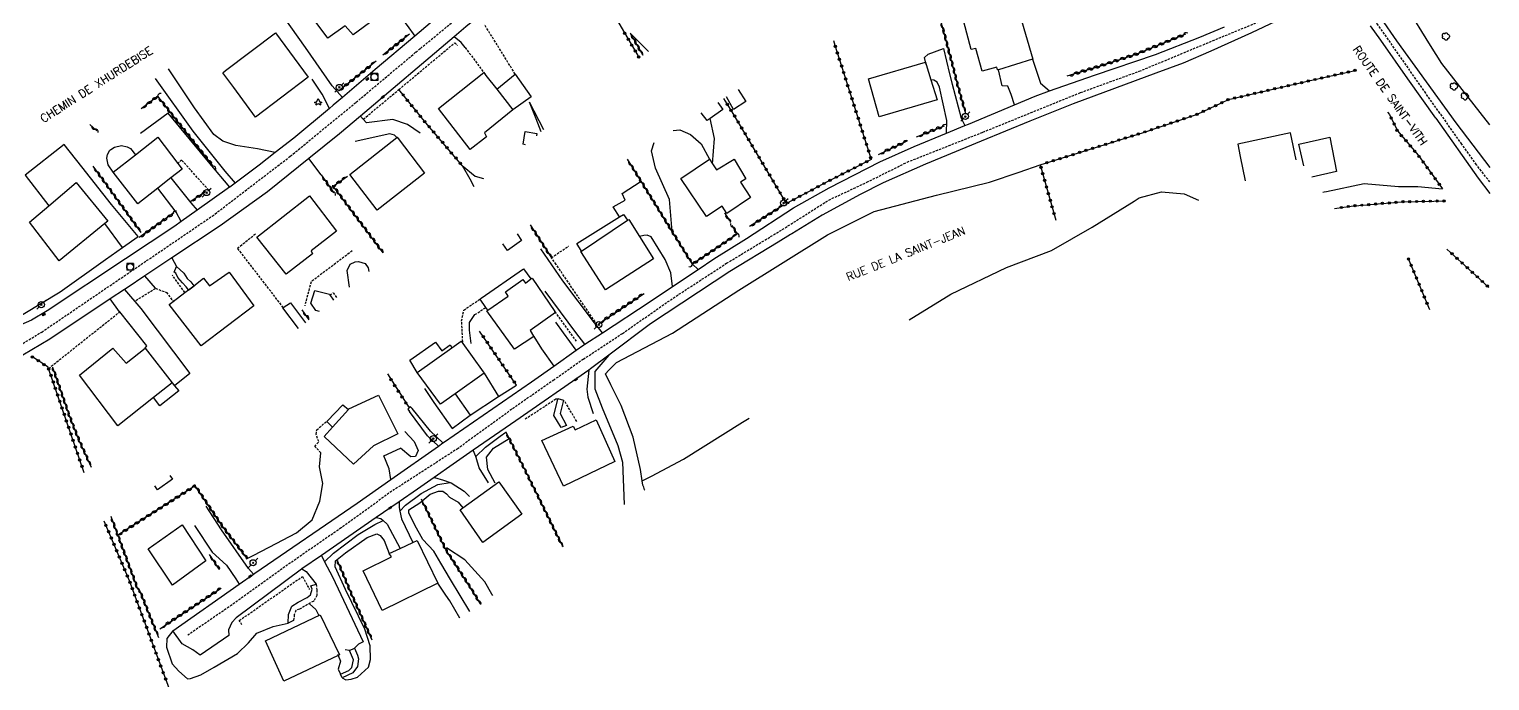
# Model space of a CAD drawing. Header units: millimetres. Extents: x 267000 to 268001, y 124012 to 125001.
# Drawn here: x 267680.7 to 268000, y 124352.9 to 124495.3 of the extents above; entities that cross this region are included whole.
import ezdxf
from ezdxf.enums import TextEntityAlignment as Align

# ---------------------------------------------------------------- set-up
doc = ezdxf.new("R2010")
doc.units = ezdxf.units.MM
doc.linetypes.add('DASHED', pattern=[0.75, 0.5, -0.25])
doc.layers.get('0').update_dxf_attribs({"linetype": 'CONTINUOUS'})
for name, color, linetype in [('W0001', 6, 'DASHED'), ('W0008', 7, 'CONTINUOUS'), ('W0014', 7, 'CONTINUOUS'), ('W0017', 7, 'CONTINUOUS'), ('W0101', 7, 'CONTINUOUS'), ('W0104', 1, 'CONTINUOUS'), ('W0105', 7, 'CONTINUOUS'), ('W0112', 1, 'DASHED'), ('W0211', 2, 'CONTINUOUS'), ('W0214', 2, 'CONTINUOUS'), ('W0300', 7, 'CONTINUOUS'), ('W0303', 7, 'CONTINUOUS'), ('W0310', 3, 'CONTINUOUS'), ('W0322', 7, 'CONTINUOUS'), ('W0323', 7, 'CONTINUOUS'), ('W0333', 7, 'CONTINUOUS'), ('W0401', 7, 'CONTINUOUS'), ('W0420', 7, 'CONTINUOUS'), ('W0473', 7, 'CONTINUOUS'), ('W0515', 5, 'CONTINUOUS'), ('W0989', 7, 'CONTINUOUS')]:
    doc.layers.add(name, color=color, linetype=linetype)
doc.styles.get("Standard").update_dxf_attribs({"font": 'romans.shx', "width": 0.85})

# ---------------------------------------------------------------- blocks, each defined once
blk = doc.blocks.new('T300')
for p, q in [((-0.8, 0.51), (-0.86, 0.34)), ((-0.86, 0.34), (-0.86, 0.17)), ((-0.86, 0.17), (-0.74, 0.06)), ((-0.69, 0.63), (-0.8, 0.51)), ((-0.8, -0.06), (-0.74, 0.06)), ((-0.74, 0.06), (-0.69, 0.11)), ((-0.57, 0.69), (-0.69, 0.63)), ((-0.46, 0.69), (-0.57, 0.69)), ((-0.29, 0.63), (-0.46, 0.69)), ((-0.29, 0.63), (-0.17, 0.74)), ((-0.23, 0.57), (-0.29, 0.63)), ((-0.17, 0.74), (-0.06, 0.8)), ((-0.06, 0.8), (0.06, 0.8)), ((0.06, 0.8), (0.23, 0.74)), ((0.23, 0.74), (0.34, 0.63)), ((0.34, 0.63), (0.4, 0.51)), ((0.46, 0.46), (0.34, 0.46)), ((0.4, 0.51), (0.4, 0.46)), ((0.57, 0.4), (0.46, 0.46)), ((0.57, 0.4), (0.69, 0.29)), ((0.69, 0.29), (0.74, 0.17)), ((0.74, 0.06), (0.69, -0.17)), ((0.74, 0.17), (0.74, 0.06)), ((-0.8, -0.17), (-0.8, -0.06)), ((-0.8, -0.23), (-0.8, -0.17)), ((-0.74, -0.34), (-0.8, -0.23)), ((-0.69, -0.4), (-0.74, -0.34)), ((-0.51, -0.46), (-0.69, -0.4)), ((-0.4, -0.46), (-0.51, -0.46)), ((-0.4, -0.46), (-0.34, -0.46)), ((-0.34, -0.46), (-0.34, -0.4)), ((-0.34, -0.51), (-0.34, -0.46)), ((-0.29, -0.63), (-0.34, -0.51)), ((-0.17, -0.74), (-0.29, -0.63)), ((-0.06, -0.8), (-0.17, -0.74)), ((0.06, -0.8), (-0.06, -0.8)), ((0.17, -0.74), (0.06, -0.8)), ((0.23, -0.69), (0.17, -0.74)), ((0.29, -0.46), (0.23, -0.46)), ((0.29, -0.63), (0.23, -0.69)), ((0.46, -0.4), (0.29, -0.46)), ((0.34, -0.51), (0.29, -0.63)), ((0.34, -0.51), (0.34, -0.46)), ((0.57, -0.34), (0.46, -0.4)), ((0.63, -0.29), (0.57, -0.34)), ((0.69, -0.17), (0.63, -0.29))]:
    blk.add_line(p, q)
blk = doc.blocks.new('T303')
for p, q in [((-0.77, 0), (-0.28, 0.21)), ((-0.28, -0.21), (-0.77, 0)), ((-0.28, 0.21), (0, 0.83)), ((0, 0.83), (0.28, 0.21)), ((0.28, 0.21), (0.83, 0)), ((0.83, 0), (0.28, -0.21)), ((-0.49, -0.63), (-0.28, -0.21)), ((0, -0.35), (-0.49, -0.63)), ((0.56, -0.63), (0, -0.35)), ((0.28, -0.21), (0.56, -0.63))]:
    blk.add_line(p, q)
blk = doc.blocks.new('T473')
for p, q in [((-0.166667, 0.166667), (0.166667, -0.166667)), ((-0.166667, -0.166667), (0.166667, 0.166667)), ((0.500001, 0.500001), (1.000002, 1.000002)), ((-1.000002, -1.000002), (-0.500001, -0.500001))]:
    blk.add_line(p, q)
blk.add_ellipse((0, 0), major_axis=(0.471405, 0.471405), ratio=1, start_param=5.4977871438, end_param=11.780972451)
blk = doc.blocks.new('T420')
for p, q in [((0.75, 0.75), (-0.75, 0.75)), ((-0.75, 0.75), (-0.75, -0.75)), ((0.75, 0.75), (0.75, -0.75)), ((0.75, -0.75), (-0.75, -0.75))]:
    blk.add_line(p, q)
blk.add_ellipse((0, 0), major_axis=(-0.53, 0.53), ratio=1, start_param=3.926991, end_param=10.210176)
blk = doc.blocks.new('T401')
for p, q in [((-0.3, 0.3), (0, 0.3)), ((-0.3, -0.25), (-0.3, 0.3)), ((-0.3, 0.15), (0, 0.15)), ((-0.3, 0), (0, 0)), ((0, 0.3), (0, -0.25)), ((-0.3, -0.15), (0, -0.15)), ((-0.3, -0.25), (-0.3, -0.3)), ((-0.3, -0.3), (0, -0.3)), ((0, -0.3), (0, -0.25))]:
    blk.add_line(p, q)
blk = doc.blocks.new('t322o')
at = {"color": 0, "linetype": 'Continuous'}
for radius in [0.25, 0.15]:
    blk.add_circle((0, 0), radius, dxfattribs=at)
blk = doc.blocks.new('t323o')
at = {"color": 0, "linetype": 'Continuous'}
for radius in [0.25, 0.15]:
    blk.add_circle((0, 0), radius, dxfattribs=at)
blk = doc.blocks.new('t310o')
at = {"color": 0, "linetype": 'Continuous'}
for centre, start, end in [((-0.5, 0.38), 216.8699, 323.1304), ((0.5, -0.37), 36.8699, 143.1303)]:
    blk.add_arc(centre, 0.625, start, end, dxfattribs=at)

msp = doc.modelspace()

# ---------------------------------------------------------------- linework, layer by layer
at = {"layer": 'W0001'}
for points in [[(267674.82, 124423.94), (267683.41, 124429.13), (267720.69, 124454.46), (267737.77, 124467.54), (267752.14, 124479.32), (267765.22, 124490.28), (267766.23, 124491.1), (267786.98, 124508.19), (267805.96, 124521.61), (267826.72, 124534.92), (267843.03, 124543.33), (267861.38, 124551.09), (267877.07, 124557.12), (267895.48, 124561.75), (267917.35, 124565.98), (267936.42, 124568.78)], [(267801.84, 124423.19), (267810.39, 124428.84), (267821.48, 124436.56), (267833.16, 124444.16), (267845.3, 124451.51), (267855.49, 124457.97), (267863.8, 124461.84), (267872.63, 124466.24), (267889.2, 124472.8), (267910.54, 124481.46), (267923.38, 124486.11), (267937.33, 124491.9), (267950.69, 124497.42), (267960.62, 124502.76), (267966.31, 124506.23)], [(268000, 124461.93), (267997.08, 124465.69), (267993.9, 124470.17), (267989.09, 124476.95), (267985.99, 124481.32), (267975.36, 124496.54), (267974.44, 124497.82)], [(267801.84, 124423.19), (267795.39, 124418.65), (267786.18, 124412.25), (267774.44, 124403.7), (267759.95, 124394.34), (267748.89, 124386.35), (267735.99, 124377.43), (267724.37, 124369.09), (267715.37, 124362.9)]]:
    msp.add_lwpolyline(points, dxfattribs=at)
at = {"layer": 'W0008'}
for points in [[(267810.65, 124521.24), (267810.19, 124520.93), (267801.44, 124514.99), (267797.97, 124512.63), (267792.39, 124508.79), (267779.16, 124498.18), (267776.17, 124495.78), (267773.62, 124493.63), (267753.08, 124476.32), (267748.49, 124472.44), (267741.8, 124467.04), (267732.77, 124459.73), (267722.42, 124452.32), (267711.88, 124445.31), (267705.98, 124441.39), (267702.07, 124438.79), (267701.54, 124438.44), (267698.42, 124436.36), (267685.2, 124427.56), (267677.32, 124422.88)], [(267961.21, 124521.95), (267962.73, 124519.08), (267964.31, 124516.12), (267965.18, 124514.62), (267966.94, 124511.58), (267968.69, 124508.57), (267972.76, 124502.05), (267974.21, 124500.18), (267976.17, 124497.73), (267979.57, 124492.75), (267992.59, 124474.83), (268000, 124465.06)], [(267787.76, 124512.1), (267786.89, 124511.35), (267786.07, 124510.72), (267783.39, 124508.66), (267774.49, 124501.8), (267768.33, 124496.62), (267764.96, 124493.78), (267756.29, 124486.5), (267749.16, 124480.39), (267747.16, 124478.67), (267746.34, 124478), (267738.52, 124471.49), (267734.47, 124468.35), (267730.94, 124465.6), (267725.71, 124461.69), (267724.51, 124460.8), (267724.49, 124460.78)], [(267953.12, 124496.95), (267947.93, 124494.53), (267939.03, 124490.48), (267932.93, 124487.89), (267926.99, 124485.65), (267908.95, 124478.97), (267899.44, 124475.2), (267888.78, 124470.84), (267876.62, 124465.84), (267867.4, 124461.73), (267862.36, 124459.18), (267854.02, 124454.63), (267847.44, 124450.62), (267847.11, 124450.42), (267844.41, 124448.78), (267833.87, 124442.39), (267816.54, 124430.93), (267807.4, 124424.09), (267803.36, 124421.06), (267803, 124420.81), (267787.05, 124409.76), (267777.76, 124403.33), (267777.03, 124402.83), (267765.58, 124394.8), (267761.59, 124392.06), (267756.57, 124388.6), (267744.55, 124380.31), (267740.28, 124377.37), (267740.2, 124377.32), (267725.96, 124366.68), (267724.97, 124365.67), (267724.27, 124364.1), (267724.35, 124362.82), (267718.04, 124358.57), (267716.46, 124359.7), (267714.1, 124361.04), (267712.1, 124363.86), (267712.09, 124363.87), (267726.61, 124374.06), (267729.69, 124376.23), (267730.02, 124376.46), (267752.35, 124391.72), (267759.77, 124396.93), (267770.15, 124404.22), (267771.13, 124404.92), (267771.49, 124405.17), (267790.48, 124418.26), (267795.35, 124421.68), (267800.29, 124425.15), (267801.97, 124426.32), (267802.19, 124426.46), (267806, 124428.96), (267816.47, 124435.81), (267821.34, 124439.07), (267826.94, 124442.81), (267830.37, 124445.1), (267837.52, 124449.6), (267847.8, 124456.24), (267855.57, 124460.62), (267866.63, 124466.34), (267874.19, 124469.63), (267881.22, 124472.55), (267885.22, 124474.22), (267886.03, 124474.55), (267896.11, 124478.79), (267900.58, 124480.67), (267903.76, 124481.79), (267913.61, 124485.26), (267926.94, 124489.76), (267936.61, 124493.53), (267941.99, 124495.79)], [(267988.2, 124475.85), (267982.07, 124484.46), (267976.16, 124492.86), (267973.94, 124496)], [(267988.2, 124475.85), (267997.48, 124462.78), (268000, 124459.43)]]:
    msp.add_lwpolyline(points, dxfattribs=at)
at = {"layer": 'W0014'}
for points in [[(267724.49, 124460.78), (267717.43, 124455.78), (267713.93, 124453.3), (267712.51, 124452.29), (267701.74, 124445.1), (267684.58, 124433.79), (267681.17, 124431.71), (267678.83, 124430.69), (267675.99, 124429.89), (267670.87, 124429), (267659.13, 124427.21), (267640.2, 124424.01), (267636.64, 124423.85), (267630.51, 124424.66), (267627.52, 124425.56), (267625.55, 124426.45), (267623.94, 124427.18), (267619.72, 124430.35), (267615.12, 124435.88), (267615.6, 124437.92)], [(267676.05, 124431.7), (267679.39, 124433.01), (267687.48, 124437.9), (267697.33, 124444.95), (267701.11, 124447.63), (267704.47, 124450.02)]]:
    msp.add_lwpolyline(points, dxfattribs=at)
at = {"layer": 'W0017'}
for points in [[(267749.16, 124480.39), (267746.94, 124482.94), (267741.11, 124491.3), (267734.28, 124500.8)], [(267759.9, 124500.48), (267763.35, 124496.09), (267764.96, 124493.78)], [(267776.01, 124491.29), (267775.1, 124492.37), (267773.62, 124493.63)], [(267876.78, 124487.58), (267876.39, 124489.09), (267877.22, 124489.86), (267880.59, 124491.06), (267881.91, 124485.54), (267882.47, 124483.29), (267884.45, 124475.89), (267885.22, 124474.22)], [(267900.01, 124488.75), (267901.8, 124483.48), (267903.76, 124481.79)], [(267734.47, 124468.35), (267730.62, 124469.17), (267725.84, 124469.85), (267722.99, 124470.83), (267721.06, 124472.31), (267716.82, 124478.12), (267711.16, 124486.64)], [(267896.11, 124478.79), (267895.38, 124481.02), (267894.6, 124482.82), (267893.41, 124482.93), (267892.6, 124486.44)], [(267708.2, 124484.54), (267716.49, 124472.99), (267723.46, 124464.28), (267725.71, 124461.69)], [(267746.34, 124478), (267744.76, 124481.12), (267742.53, 124484.38)], [(267881.22, 124472.55), (267881.28, 124475.31), (267879.68, 124482.66), (267879.17, 124483.72), (267878.43, 124484.16), (267877.83, 124484.2)], [(267724.51, 124460.8), (267720.24, 124465.87), (267711.08, 124476.96), (267705.01, 124472.52)], [(267766.14, 124472.58), (267763.41, 124474.46), (267760.19, 124475.57), (267754.43, 124474.82), (267753.73, 124475.62), (267753.08, 124476.32)], [(267761.33, 124471.4), (267761.08, 124471.64), (267760.55, 124472.15), (267759.55, 124472.4), (267751.91, 124470.75)], [(267704.47, 124450.02), (267698.69, 124456.96), (267692.2, 124465.21), (267688.35, 124470.12), (267679.78, 124463.4), (267684.96, 124456.68)], [(267744.53, 124463.49), (267741.8, 124467.04)], [(267711.65, 124462.82), (267715.99, 124457.33), (267717.43, 124455.78)], [(267713.93, 124453.3), (267712.78, 124455.34), (267708.8, 124460.58)], [(267809.74, 124454.28), (267808.35, 124456.46), (267811.01, 124457.97), (267810.3, 124459.38), (267814.45, 124462.07)], [(267701.11, 124447.63), (267697.19, 124452.82)], [(267821.34, 124439.07), (267820.98, 124442.05), (267819.69, 124445), (267816.69, 124449.93), (267815.76, 124450.28), (267815.05, 124450.25), (267814.12, 124450.01)], [(267806, 124428.96), (267804.26, 124431.14), (267797.35, 124440.33), (267792.51, 124447.34)], [(267711.88, 124445.31), (267712.91, 124443.46)], [(267825.68, 124443.96), (267826.94, 124442.81)], [(267708.29, 124438.68), (267705.98, 124441.39)], [(267701.54, 124438.44), (267705.07, 124434.26), (267715.78, 124420.1), (267712.46, 124417.39)], [(267802.19, 124426.46), (267800.18, 124429.04), (267793.47, 124438.09)], [(267706.03, 124425.57), (267706.37, 124426.11), (267700.47, 124433.54), (267700.44, 124433.58), (267698.42, 124436.36)], [(267800.29, 124425.15), (267797.48, 124428.99), (267795.8, 124431.27)], [(267790.93, 124428.25), (267790.99, 124428.17)], [(267790.99, 124428.17), (267792.68, 124425.44), (267795.35, 124421.68)], [(267779.96, 124420.44), (267780.13, 124420.17), (267783.29, 124415.06), (267783.35, 124414.97)], [(267803, 124420.81), (267802.6, 124416.68), (267802.83, 124414.9), (267803.99, 124411.35)], [(267767.08, 124416.82), (267769.17, 124413.7), (267773.12, 124408.03)], [(267773.81, 124415.66), (267777.12, 124410.98)], [(267771.13, 124404.92), (267768.43, 124407.47), (267764.4, 124412.43), (267763.97, 124412.85), (267763.72, 124412.55), (267763.48, 124412.28), (267763.84, 124411.74)], [(267770.15, 124404.22), (267767.79, 124406.43), (267763.84, 124411.74)], [(267762.83, 124407.42), (267764.84, 124405.23), (267765.69, 124403.22), (267765.15, 124401.91), (267764.13, 124401.87), (267761.87, 124403.79)], [(267759.77, 124396.93), (267759.4, 124399.21), (267758.21, 124402.05), (267761.87, 124403.79)], [(267781.09, 124396.17), (267779.08, 124399.43), (267778.42, 124401.71), (267778.34, 124401.91), (267777.76, 124403.33)], [(267769.27, 124397.37), (267771.27, 124396.78), (267772.74, 124396.26), (267772.95, 124396.19), (267775.74, 124394.39), (267776.96, 124393.22)], [(267729.69, 124376.23), (267728.65, 124377.5), (267722.7, 124385.95), (267719.35, 124391.09)], [(267761.59, 124392.06), (267761.53, 124390.77), (267761.7, 124390.01), (267762.05, 124388.35), (267764.57, 124383.17)], [(267716.85, 124386.89), (267720.71, 124381.04), (267723.83, 124378.2), (267725.86, 124375.21), (267726.61, 124374.06)], [(267756.57, 124388.6), (267757.57, 124388.39), (267758.06, 124387.93), (267758.93, 124387.12), (267761.76, 124381.84)], [(267744.55, 124380.31), (267745.27, 124378.94), (267747.01, 124375.63), (267753.73, 124361.43), (267752.66, 124360.93), (267751.78, 124360.05)], [(267740.28, 124377.37), (267741.21, 124376.8), (267743.42, 124374.02)], [(267750.72, 124359.54), (267749.79, 124359.68)]]:
    msp.add_lwpolyline(points, dxfattribs=at)
at = {"layer": 'W0101'}
for points in [[(267745.95, 124493.36), (267740.12, 124501.09), (267751.89, 124510), (267759.72, 124500.08), (267751.5, 124494.04), (267749.77, 124496.02)], [(267889.03, 124486.14), (267887.61, 124491.09), (267886.65, 124490.82), (267884.99, 124496.9), (267893.78, 124499.37), (267894.32, 124497.8), (267897.27, 124498.43), (267900.07, 124488.77), (267900.01, 124488.75), (267892.6, 124486.44), (267892.4, 124486.38), (267892.2, 124486.99)], [(267730.18, 124476.09), (267725.39, 124482.56), (267722.99, 124485.79), (267723.62, 124486.27), (267734.54, 124494.49), (267741.66, 124484.79)], [(267777.09, 124469.01), (267770.2, 124478), (267780.04, 124485.84), (267780.54, 124485.2), (267782.9, 124482.19), (267786.44, 124477.69), (267780.2, 124472.66), (267780.64, 124471.81)], [(267866.51, 124476.11), (267864.14, 124484.46), (267876.61, 124488.11), (267876.78, 124487.58), (267877.83, 124484.2), (267879.17, 124479.89)], [(267704.4, 124457.12), (267699.05, 124464.03), (267703.95, 124467.88), (267708.78, 124471.68), (267713.17, 124465.95), (267714.1, 124464.74), (267711.65, 124462.82), (267708.8, 124460.58)], [(267756.75, 124455.76), (267750.78, 124463.55), (267761.08, 124471.64), (267761.12, 124471.67), (267761.33, 124471.4), (267767.09, 124463.81)], [(267828.72, 124454.34), (267823.14, 124462.7), (267829.4, 124466.93), (267830.09, 124465.88), (267830.94, 124464.58), (267834.83, 124466.91), (267837.33, 124462.59), (267836.22, 124461.89), (267838.41, 124458.55), (267833.2, 124455.04), (267832.15, 124456.63)], [(267687.25, 124444.68), (267680.78, 124453.11), (267684.96, 124456.68), (267690.97, 124461.8), (267697.87, 124453.38), (267697.19, 124452.82)], [(267736.83, 124441.8), (267730.43, 124449.88), (267741.98, 124458.86), (267747.87, 124451.14), (267742.35, 124446.9), (267742.64, 124446.19)], [(267806.64, 124438.35), (267801.25, 124446.71), (267801.41, 124446.82), (267811.51, 124453.56), (267811.77, 124453.74), (267814.12, 124450.01), (267817.2, 124445.15)], [(267718.28, 124426.08), (267711.31, 124435.15), (267712.18, 124435.82), (267714.74, 124437.78), (267715.51, 124438.36), (267716.67, 124439.25), (267718.82, 124440.9), (267720.11, 124439.2), (267724.43, 124442.22), (267729.76, 124434.85)], [(267786.8, 124425.36), (267780.76, 124433.79), (267780.97, 124433.93), (267785.37, 124436.96), (267784.79, 124437.88), (267788.62, 124440.61), (267789.2, 124439.83), (267790.36, 124440.72), (267790.61, 124440.91), (267795.59, 124433.59), (267795.6, 124433.57), (267795.72, 124433.4), (267790.19, 124429.44), (267790.93, 124428.25), (267790.99, 124428.17)], [(267700.09, 124408.64), (267691.68, 124419.7), (267698.98, 124425.59), (267701.85, 124422.33), (267706.03, 124425.57), (267711.92, 124418.06), (267707.89, 124414.85)], [(267770.58, 124413.35), (267765.51, 124420.31), (267773.11, 124425.71), (267775.11, 124427.13), (267779.96, 124420.44), (267780.15, 124420.18), (267780.13, 124420.17), (267773.81, 124415.66)], [(267751.58, 124400.26), (267745.2, 124406.34), (267746.98, 124408.33), (267750.46, 124412.23), (267750.57, 124412.36), (267757.03, 124415.32), (267761.29, 124406.88), (267755.97, 124404.28)], [(267797.5, 124395.48), (267792.79, 124405.46), (267799.59, 124408.57), (267800.05, 124407.78), (267804.61, 124409.96), (267808.69, 124400.84)], [(267779.83, 124383.15), (267774.87, 124390.3), (267775.46, 124390.73), (267783.37, 124396.42), (267788.41, 124389.33)], [(267712.02, 124373.84), (267706.7, 124381.78), (267714.14, 124387.04), (267719.32, 124379.16)], [(267757.85, 124368.32), (267753.66, 124376.98), (267759.91, 124380.02), (267759.41, 124380.73), (267759.41, 124380.73), (267761.76, 124381.84), (267764.57, 124383.17), (267765.51, 124383.62), (267769.99, 124374.25)], [(267736.38, 124352.86), (267732.33, 124361.66), (267744.26, 124367.37), (267748.52, 124358.64), (267748.2, 124358.49)]]:
    msp.add_lwpolyline(points, close=True, dxfattribs=at)
msp.add_lwpolyline([(267957.7, 124466.78), (267956.43, 124472.64), (267944.91, 124470.16), (267945.46, 124467.5), (267946.52, 124462.16)], dxfattribs=at)
at = {"layer": 'W0104'}
for points in [[(267782.9, 124482.19), (267786.93, 124485.48), (267790.4, 124480.53), (267786.44, 124477.69)], [(267835.69, 124482.12), (267837.36, 124479.5), (267834.69, 124477.73)], [(267831.2, 124479.29), (267832.32, 124477.76), (267829.57, 124475.81), (267828.88, 124475.33)], [(267834.69, 124477.73), (267833.1, 124480.49)], [(267828.88, 124475.33), (267827.62, 124477.04)], [(267789.17, 124470.06), (267788.68, 124470.15), (267789.12, 124472.91), (267791.66, 124472.47), (267791.59, 124472.02)], [(267699.05, 124464.03), (267697.94, 124465.68), (267697.66, 124467.09), (267697.78, 124467.93), (267698.34, 124468.83), (267698.53, 124469.03), (267699.33, 124469.55), (267700.89, 124469.86), (267702.08, 124469.62), (267702.86, 124469.25), (267703.95, 124467.88)], [(267959.34, 124465.42), (267958.23, 124470.19), (267965.02, 124471.67), (267966.5, 124464.21), (267961.12, 124462.97)], [(267801.41, 124446.82), (267800.41, 124448.5), (267809.74, 124454.28), (267810.58, 124454.8), (267811.51, 124453.56)], [(267787.35, 124450.59), (267788.34, 124449.15), (267785.22, 124446.92)], [(267785.22, 124446.92), (267784.24, 124448.42)], [(267780.97, 124433.93), (267780.54, 124434.52), (267779.24, 124436.34), (267779.47, 124436.5), (267788.74, 124442.96), (267790.36, 124440.72)], [(267739.57, 124429.9), (267736.1, 124434.42), (267736.22, 124434.49), (267737.8, 124435.5), (267741.1, 124431.14)], [(267765.51, 124420.31), (267763.89, 124422.96), (267769.49, 124426.91), (267770.86, 124425), (267772.7, 124426.36), (267773.11, 124425.71)], [(267711.92, 124418.06), (267712.46, 124417.39), (267713.36, 124416.29), (267709.25, 124412.98), (267707.89, 124414.85)], [(267746.98, 124408.33), (267745.72, 124409.61), (267745.8, 124409.69), (267749.22, 124413.23), (267750.46, 124412.23)], [(267711.42, 124397.78), (267712.02, 124396.97), (267708.76, 124394.67)], [(267708.76, 124394.67), (267708.18, 124395.52)]]:
    msp.add_lwpolyline(points, dxfattribs=at)
at = {"layer": 'W0105'}
for points in [[(267715.58, 124438.27), (267715.51, 124438.36), (267715.03, 124438.97), (267714.18, 124439.88), (267713.2, 124441.02), (267712.74, 124441.98), (267712.41, 124442.2), (267712.91, 124443.46), (267713.62, 124442.79), (267714.5, 124442.01), (267715.22, 124440.83), (267716.04, 124440.07), (267716.67, 124439.25), (267716.72, 124439.18)], [(267796.97, 124408.28), (267795.38, 124410.9), (267796.24, 124414.46), (267796.28, 124414.61), (267797.49, 124414.26), (267796.8, 124411.34), (267798.17, 124408.71)], [(267749.12, 124353.55), (267748.76, 124354.4), (267750.53, 124355.19), (267751.24, 124355.84), (267751.59, 124357.48), (267750.72, 124359.54), (267751.78, 124360.05), (267752.43, 124358.55), (267752.65, 124357.7), (267752.45, 124356.06), (267751.46, 124354.7)]]:
    msp.add_lwpolyline(points, close=True, dxfattribs=at)
msp.add_lwpolyline([(267738.49, 124366.08), (267737.29, 124365.5), (267737.35, 124367.43), (267738.12, 124369.21), (267739.46, 124370.15), (267741.45, 124371.16), (267742.16, 124371.73), (267742.51, 124372.95), (267742.22, 124373.66), (267743.42, 124374.02)], dxfattribs=at)
at = {"layer": 'W0112'}
for points in [[(267786.93, 124485.48), (267783.01, 124491.84), (267780.2, 124496.3)], [(267753.71, 124475.61), (267753.73, 124475.62), (267761.5, 124482.11), (267773.75, 124492.34), (267774.32, 124491.71)], [(267776.01, 124491.29), (267780.54, 124485.2)], [(267719.92, 124460.12), (267713.99, 124466.73), (267713.17, 124465.95)], [(267736.22, 124434.49), (267726.23, 124447.45), (267730.2, 124450.62)], [(267751.3, 124446.85), (267742.3, 124440.09), (267740.92, 124434.88)], [(267804.82, 124430.75), (267795.88, 124443.9), (267794.83, 124445.37), (267798.65, 124447.92)], [(267714.74, 124437.78), (267711.93, 124441.58)], [(267704.03, 124436.05), (267708.29, 124438.68), (267710.68, 124437.78), (267712.18, 124435.82)], [(267746.38, 124437.2), (267746.43, 124437.23), (267747.16, 124437.7), (267747.92, 124436.66)], [(267775.47, 124427.01), (267775.22, 124431.56), (267775.7, 124433.91), (267779.47, 124436.5)], [(267778.13, 124432.93), (267780.54, 124434.52)], [(267684.92, 124421.18), (267700.47, 124433.54)], [(267795.6, 124433.57), (267795.59, 124433.59)], [(267795.6, 124433.57), (267800.26, 124427.1)], [(267796.24, 124414.46), (267795.82, 124414.45), (267789.08, 124410.06)], [(267800.38, 124409.58), (267797.71, 124414.12)], [(267744.43, 124402.77), (267743.14, 124404.11), (267743.98, 124405.19), (267743.4, 124406.75), (267743.54, 124407.75), (267745.8, 124409.69)], [(267727.18, 124365.17), (267726.61, 124366.09), (267740.43, 124375.73), (267741.94, 124372.89)], [(267743.42, 124374.02), (267743.58, 124372.74), (267743.58, 124371.6), (267742.88, 124370.31), (267742.17, 124369.95), (267739.76, 124368.58), (267738.98, 124368.29), (267738.63, 124367.36), (267738.49, 124366.08)]]:
    msp.add_lwpolyline(points, dxfattribs=at)
at = {"layer": 'W0211'}
for points in [[(268000, 124474.41), (267997.89, 124477.11), (267989.51, 124487.83), (267987.06, 124491.73), (267981.7, 124500.3), (267977.94, 124505.38), (267980.34, 124507.65), (267982.57, 124509.24), (267982.69, 124509.33)], [(267793.18, 124473.31), (267790.09, 124479.35)], [(267821.49, 124473.18), (267822.96, 124473.32), (267825.28, 124472.26), (267827.62, 124470.24), (267829.4, 124466.93)], [(267821.25, 124451.1), (267820.67, 124458.09), (267817.63, 124464.91), (267816.74, 124468.74), (267817.31, 124470.55)], [(267775.33, 124465.55), (267776.98, 124462.62), (267777.91, 124460.94)], [(267815.25, 124394.56), (267815.19, 124394.66), (267815.05, 124395.25), (267814.85, 124395.64), (267814.71, 124396.62), (267814.34, 124399.12), (267812.73, 124406.15), (267810.07, 124413.09), (267807.83, 124417.6), (267806.68, 124420.02), (267807.42, 124420.78), (267809.08, 124422.49), (267821.31, 124428.91), (267835.8, 124438.27), (267855.19, 124450.39), (267865.39, 124455.47), (267879.03, 124459.02), (267890.65, 124461.88), (267897.09, 124464.07), (267901.73, 124465.65)], [(267777.32, 124426.66), (267776.95, 124429.51), (267776.93, 124431.22), (267778.13, 124432.93)], [(267782.53, 124396.11), (267780.94, 124399.09), (267780.64, 124401.8), (267782.19, 124403.73), (267785.59, 124405.89)], [(267728.13, 124379.58), (267728.35, 124379.68), (267729.62, 124380.3), (267733.17, 124382.11), (267739.14, 124385.28), (267742.53, 124388.09), (267744.22, 124392.16), (267744.9, 124396.01), (267744.16, 124399.71), (267744.43, 124402.77)], [(267777, 124368.11), (267772.77, 124375.1), (267770.69, 124378.65), (267769.16, 124381.27), (267766.75, 124383.84), (267764.98, 124386.96), (267763.68, 124389.62), (267763.71, 124390.29), (267766.12, 124391.84), (267766.62, 124392.26), (267768.32, 124393.68), (267770.13, 124394.4), (267771.09, 124394.37), (267771.92, 124393.81), (267772.56, 124393.03), (267774.49, 124391.94), (267775.46, 124390.73)], [(267749.12, 124353.55), (267749.92, 124353.17), (267751.06, 124353.32), (267752.48, 124353.76), (267754.88, 124355.91), (267755.3, 124357.62), (267755.21, 124360.54), (267754.04, 124364.24), (267749.85, 124372.9), (267747.61, 124377.87), (267747.67, 124379.15), (267749.8, 124380.88), (267754.55, 124384.26), (267756.68, 124385.05), (267757.39, 124384.7), (267758.25, 124383.57), (267759.41, 124380.73)], [(267741.96, 124369.74), (267743.32, 124368.54), (267743.9, 124367.33)], [(267712.1, 124363.86), (267710.75, 124362.18), (267710.69, 124360.26), (267711.92, 124356.64), (267713.36, 124355.01), (267715.29, 124353.38), (267715.93, 124353.46), (267718.21, 124354.26), (267721.12, 124355.92), (267726.22, 124358.87), (267728.63, 124361.24), (267730.47, 124363.32), (267734.02, 124364.77), (267737.29, 124365.5)], [(267748.09, 124358.74), (267748.2, 124358.49), (267748.74, 124357.25), (267748.25, 124355.46), (267748.76, 124354.4)]]:
    msp.add_lwpolyline(points, dxfattribs=at)
at = {"layer": 'W0214'}
for points in [[(267816.07, 124490.44), (267812.08, 124494.45)], [(267792.6, 124472.84), (267791.55, 124475.71), (267790.09, 124479.35)], [(267830.09, 124465.88), (267830.49, 124471.43), (267829.57, 124475.81)], [(267775.33, 124465.55), (267778.19, 124463.21), (267780.02, 124462.65)], [(267873.05, 124431.81), (267882.17, 124437.39), (267894.33, 124443.23), (267904.16, 124446.92), (267913.04, 124452.04), (267922.22, 124457.73), (267923.36, 124458.44), (267928.21, 124459.76), (267933.16, 124459.3), (267936.35, 124457.96)], [(267963.5, 124459.69), (267963.77, 124459.73), (267964.27, 124459.83), (267972.57, 124461.57), (267980.02, 124460.95), (267984.3, 124460.94), (267989.64, 124460.41)], [(267807.4, 124424.09), (267804.37, 124420.52), (267804.36, 124416.73), (267805.96, 124412.59), (267809.34, 124404.36), (267810.42, 124400.72), (267810.77, 124391.46)], [(267814.71, 124396.62), (267816.71, 124397.67), (267823.73, 124401.35), (267836.66, 124409.44), (267838.05, 124410.33)], [(267778.31, 124401.88), (267778.34, 124401.91), (267780.43, 124403.96), (267783.62, 124406.41), (267784.91, 124407.25), (267784.93, 124407.26)], [(267761.7, 124390.01), (267762.97, 124391.33), (267766.41, 124393.82), (267769.99, 124395.8), (267772.74, 124396.26)], [(267745.27, 124378.94), (267747.22, 124380.81), (267752.6, 124384.9), (267756.22, 124387.07), (267758.06, 124387.93)], [(267782.05, 124371.6), (267781.83, 124371.88), (267780.31, 124374.59), (267775.89, 124379.33), (267771.94, 124381.97)], [(267774.83, 124366.61), (267772.65, 124370.38), (267771.76, 124371.68), (267769.99, 124374.25)]]:
    msp.add_lwpolyline(points, dxfattribs=at)
at = {"layer": 'W0310'}
for points in [[(267885.44, 124476.82), (267883.69, 124483.04), (267881.35, 124492.02), (267878.92, 124501.1), (267878.64, 124501.97)], [(267763.82, 124494.2), (267758.01, 124489.6)], [(267812.08, 124494.45), (267814.82, 124489.6)], [(267907.64, 124485.08), (267914.49, 124487.15), (267923.04, 124489.96), (267933.55, 124494.26)], [(267756.52, 124488.31), (267748.3, 124481.77)], [(267720.99, 124465.27), (267712.66, 124475.68), (267708.78, 124480.64), (267705.16, 124477.91)], [(267695.44, 124473.07), (267693.97, 124474.47)], [(267874.7, 124471.78), (267880.76, 124474.2)], [(267866.34, 124467.94), (267872.65, 124470.88)], [(267834.29, 124452.44), (267835.47, 124450.53), (267825.68, 124443.96), (267821.25, 124451.1), (267814.45, 124462.07), (267811.47, 124466.87)], [(267705.14, 124450.91), (267694.64, 124465.37)], [(267744.53, 124463.49), (267747.27, 124459.52)], [(267758.1, 124446.41), (267747.17, 124461.01), (267750.29, 124463.17)], [(267719.26, 124459.75), (267715.86, 124457.59)], [(267845.59, 124456.84), (267838.15, 124452.17)], [(267712.31, 124455.14), (267704.73, 124449.75)], [(267832.71, 124455.18), (267833.83, 124453.33)], [(267790.2, 124452.57), (267794.71, 124445.57)], [(267805.13, 124430.95), (267815.11, 124437.58)], [(267741.92, 124431.8), (267740.35, 124433.97)], [(267694.3, 124399.57), (267691.56, 124405.57), (267689.46, 124410.82), (267685.83, 124421.41)], [(267784.86, 124407.35), (267784.91, 124407.25), (267785.59, 124405.89), (267789.77, 124397.56), (267797.34, 124382.18)], [(267728.35, 124379.68), (267722.89, 124386.77), (267716.99, 124395.56), (267700.04, 124384.76), (267704.39, 124373.04), (267704.68, 124373.04), (267708.95, 124362.38)], [(267779.34, 124369.73), (267777.33, 124373.04), (267771.79, 124381.55), (267771.72, 124381.71), (267766.62, 124392.26), (267766.44, 124392.63)], [(267700.04, 124384.76), (267698.57, 124388.83)], [(267722.24, 124377.36), (267720.08, 124380.55)], [(267755.69, 124361.78), (267750.84, 124372.57), (267748.09, 124379.18)], [(267709.22, 124364.31), (267722.62, 124373.16)]]:
    msp.add_lwpolyline(points, dxfattribs=at)
at = {"layer": 'W0322'}
for points in [[(267901.73, 124465.65), (267924.28, 124472.75), (267936.08, 124476.74), (267941.34, 124479.2), (267942.88, 124479.92), (267960.41, 124483.99), (267970.58, 124486.3)], [(267977.62, 124477.16), (267978.09, 124476.64), (267979.79, 124473.11), (267984.34, 124467.77), (267989.64, 124460.41)], [(267966.08, 124456.12), (267967.07, 124456.26), (267969.67, 124456.65), (267979, 124457.43), (267980.83, 124457.58), (267987.74, 124457.73), (267990.27, 124457.79)]]:
    msp.add_lwpolyline(points, dxfattribs=at)
at = {"layer": 'W0323'}
for points in [[(267800.16, 124512.44), (267808.36, 124498.7), (267814.02, 124489.06)], [(267856.55, 124492.85), (267856.83, 124491.79), (267864.77, 124466.86), (267855.3, 124462.04), (267846.23, 124457.22), (267842.02, 124464.35), (267834.38, 124477.21), (267832.52, 124480.12)], [(267775.33, 124465.55), (267767.38, 124474.83), (267761.5, 124482.11)], [(267901.73, 124465.65), (267905.12, 124453.59)], [(267990.64, 124447.26), (267997.85, 124440.66), (267999.82, 124438.86)], [(267986.88, 124434.01), (267982.2, 124445.15)], [(267787.2, 124417.51), (267779.14, 124429.35)], [(267692.69, 124398.34), (267684.92, 124421.18), (267684.84, 124421.43), (267681.26, 124423.75)], [(267758.99, 124419.97), (267763.72, 124412.55)], [(267718.43, 124332.28), (267717.51, 124334.54), (267716.25, 124337.67), (267711.03, 124351.88), (267702.61, 124374.76), (267697.06, 124387.78)]]:
    msp.add_lwpolyline(points, dxfattribs=at)
at = {"layer": 'W0333'}
msp.add_lwpolyline([(267773.12, 124408.03), (267777.12, 124410.98), (267783.29, 124415.06), (267787.2, 124417.51)], dxfattribs=at)
at = {"layer": 'W0515'}
for points in [[(267750.71, 124438.92), (267750.19, 124442.56), (267750.82, 124443.99), (267751.96, 124444.5), (267752.67, 124444.57), (267754.1, 124444.09), (267754.82, 124443.16), (267754.93, 124442.33)], [(267744.14, 124433.6), (267743.34, 124433.83), (267742.27, 124435.46), (267743.1, 124438.24), (267746.31, 124437.41), (267746.43, 124437.23), (267747.2, 124436.08)]]:
    msp.add_lwpolyline(points, dxfattribs=at)

# ---------------------------------------------------------------- block references
at = {"layer": 'W0300', "rotation": 359.9999899820874}
for p in [(267990.45, 124493.67), (267992.21, 124482.74), (267994.61, 124480.6)]:
    msp.add_blockref('T300', p, dxfattribs=at)
at = {"layer": 'W0303', "rotation": 359.9999899820874}
msp.add_blockref('T303', (267743.85, 124479.3), dxfattribs=at)
at = {"layer": 'W0310'}
for p, rotation in [((267880.38, 124495.65), 105.0048596707258), ((267880.77, 124494.2), 105.0048596707258), ((267933.07, 124494.06), 22.22503045111721), ((267759.18, 124490.53), 218.3674853847586), ((267760.36, 124491.46), 218.3674853847586), ((267761.54, 124492.39), 218.3674853847586), ((267762.71, 124493.32), 218.3674853847586), ((267812.82, 124493.15), 299.4745584922611), ((267813.56, 124491.84), 299.4745584922611), ((267814.29, 124490.53), 299.4745584922611), ((267881.16, 124492.75), 105.0048596707258), ((267881.54, 124491.3), 104.575411466385), ((267926.13, 124491.23), 22.22503045111721), ((267927.52, 124491.79), 22.22503045111721), ((267928.91, 124492.36), 22.22503045111721), ((267930.3, 124492.93), 22.22503045111721), ((267931.69, 124493.5), 22.22503045111721), ((267755.35, 124487.37), 218.5115240534107), ((267881.92, 124489.85), 104.575411466385), ((267882.3, 124488.4), 104.575411466385), ((267916.24, 124487.72), 18.23782186616728), ((267917.66, 124488.19), 18.23782186616728), ((267919.09, 124488.66), 18.23782186616728), ((267920.51, 124489.13), 18.23782186616728), ((267921.94, 124489.6), 18.23782186616728), ((267923.35, 124490.09), 22.22503045111721), ((267924.74, 124490.66), 22.22503045111721), ((267751.83, 124484.57), 218.5115240534107), ((267753, 124485.51), 218.5115240534107), ((267754.17, 124486.44), 218.5115240534107), ((267882.67, 124486.95), 104.575411466385), ((267883.05, 124485.49), 104.575411466385), ((267883.43, 124484.04), 104.575411466385), ((267909.07, 124485.51), 16.80964945320301), ((267910.51, 124485.94), 16.80964945320301), ((267911.95, 124486.38), 16.80964945320301), ((267913.38, 124486.81), 16.80964945320301), ((267914.81, 124487.25), 18.23782186616728), ((267749.48, 124482.7), 218.5115240534107), ((267750.65, 124483.64), 218.5115240534107), ((267883.81, 124482.59), 105.7177043340119), ((267884.22, 124481.15), 105.7177043340119), ((267706.36, 124478.81), 217.0950521021627), ((267707.56, 124479.72), 217.0950521021627), ((267708.75, 124480.62), 217.0950521021627), ((267709.68, 124479.48), 128.0473540657896), ((267710.61, 124478.3), 128.0473540657896), ((267884.63, 124479.7), 105.7177043340119), ((267885.03, 124478.26), 105.7177043340119), ((267711.53, 124477.12), 128.0473540657896), ((267712.46, 124475.94), 128.0473540657896), ((267713.39, 124474.76), 128.6712148056613), ((267695.05, 124473.44), 136.3025329234052), ((267714.33, 124473.59), 128.6712148056613), ((267715.27, 124472.42), 128.6712148056613), ((267716.2, 124471.25), 128.6712148056613), ((267876.09, 124472.34), 21.81282136431911), ((267877.49, 124472.89), 21.81282136431911), ((267878.88, 124473.45), 21.81282136431911), ((267880.27, 124474.01), 21.81282136431911), ((267717.14, 124470.08), 128.6712148056613), ((267718.08, 124468.91), 128.6712148056613), ((267867.7, 124468.57), 24.96073237006163), ((267869.06, 124469.2), 24.96073237006163), ((267870.42, 124469.83), 24.96073237006163), ((267871.78, 124470.47), 24.96073237006163), ((267719.02, 124467.74), 128.6712148056613), ((267719.95, 124466.57), 128.6712148056613), ((267720.89, 124465.39), 128.6712148056613), ((267812.26, 124465.6), 121.8161993809879), ((267695.52, 124464.16), 125.9880003578638), ((267696.4, 124462.94), 125.9880003578638), ((267697.28, 124461.73), 125.9880003578638), ((267745.38, 124462.26), 304.5538238274312), ((267749.06, 124462.32), 34.67891133556832), ((267813.05, 124464.32), 121.8161993809879), ((267813.84, 124463.05), 121.8161993809879), ((267814.63, 124461.77), 121.8170348414002), ((267698.16, 124460.51), 125.9880003578638), ((267699.05, 124459.3), 125.9880003578638), ((267718.39, 124459.2), 212.4090694826616), ((267746.23, 124461.02), 304.5538238274312), ((267747.08, 124459.79), 304.5538238274312), ((267747.59, 124460.44), 126.8152201202835), ((267747.82, 124461.46), 34.67891133556832), ((267748.49, 124459.24), 126.8152201202835), ((267815.42, 124460.5), 121.8170348414002), ((267816.21, 124459.22), 121.8170348414002), ((267699.93, 124458.09), 125.9880003578638), ((267700.81, 124456.87), 125.9880003578638), ((267701.69, 124455.66), 125.9880003578638), ((267717.12, 124458.39), 212.4090694826616), ((267749.39, 124458.04), 126.8152201202835), ((267750.29, 124456.84), 126.8152201202835), ((267751.19, 124455.64), 126.8152201202835), ((267817.01, 124457.95), 121.8170348414002), ((267817.8, 124456.67), 121.8170348414002), ((267818.59, 124455.4), 121.8170348414002), ((267844.5, 124456.16), 212.0821046957896), ((267702.57, 124454.45), 125.9880003578638), ((267703.45, 124453.23), 125.9880003578638), ((267708.4, 124452.36), 215.4253066055394), ((267709.62, 124453.23), 215.4253066055394), ((267710.84, 124454.1), 215.4253066055394), ((267712.06, 124454.96), 215.4253066055394), ((267752.09, 124454.44), 126.8152201202835), ((267752.99, 124453.24), 126.8152201202835), ((267819.38, 124454.12), 121.8170348414002), ((267820.17, 124452.85), 121.8170348414002), ((267833.49, 124453.89), 301.223217651595), ((267839.42, 124452.97), 212.0821046957896), ((267840.69, 124453.77), 212.0821046957896), ((267841.96, 124454.56), 212.0821046957896), ((267843.23, 124455.36), 212.0821046957896), ((267704.33, 124452.02), 125.9880003578638), ((267705.95, 124450.62), 215.4253066055394), ((267707.17, 124451.49), 215.4253066055394), ((267753.89, 124452.04), 126.8152201202835), ((267754.78, 124450.84), 126.8152201202835), ((267755.68, 124449.64), 126.8152201202835), ((267791.01, 124451.31), 302.7773538622141), ((267791.82, 124450.05), 302.7773538622141), ((267820.96, 124451.58), 121.8170348414002), ((267821.75, 124450.3), 121.8196565861729), ((267822.54, 124449.03), 121.8196565861729), ((267834.44, 124449.83), 213.8369829151198), ((267834.55, 124452.02), 301.8080174387408), ((267835.34, 124450.74), 301.8080174387408), ((267756.58, 124448.44), 126.8152201202835), ((267757.48, 124447.24), 126.8152201202835), ((267792.64, 124448.78), 302.7773538622141), ((267793.45, 124447.52), 302.7773538622141), ((267794.26, 124446.26), 302.7773538622141), ((267823.33, 124447.75), 121.8196565861729), ((267824.12, 124446.48), 121.8196565861729), ((267829.46, 124446.49), 213.8369829151198), ((267830.7, 124447.33), 213.8369829151198), ((267831.95, 124448.16), 213.8369829151198), ((267833.19, 124449), 213.8369829151198), ((267824.91, 124445.2), 121.8196565861729), ((267825.72, 124443.99), 213.8369829151198), ((267826.96, 124444.82), 213.8369829151198), ((267828.21, 124445.66), 213.8369829151198), ((267813.88, 124436.76), 33.590628012232), ((267808.88, 124433.44), 33.590628012232), ((267810.13, 124434.27), 33.590628012232), ((267811.38, 124435.1), 33.590628012232), ((267812.63, 124435.93), 33.590628012232), ((267741.23, 124432.76), 125.8574476603912), ((267806.38, 124431.78), 33.590628012232), ((267807.63, 124432.61), 33.590628012232), ((267686.14, 124420.51), 108.9383397584252), ((267686.62, 124419.09), 108.9383397584252), ((267687.11, 124417.68), 108.9383397584252), ((267687.6, 124416.26), 108.9383397584252), ((267688.08, 124414.84), 108.9383397584252), ((267688.57, 124413.42), 108.9383397584252), ((267689.06, 124412), 108.9383397584252), ((267689.56, 124410.59), 111.801409486516), ((267690.11, 124409.19), 111.801409486516), ((267690.67, 124407.8), 111.801409486516), ((267691.23, 124406.41), 111.801409486516), ((267691.81, 124405.03), 114.502595885668), ((267785.53, 124406.01), 296.6662207818325), ((267786.2, 124404.67), 296.6255332404832), ((267692.43, 124403.66), 114.502595885668), ((267693.05, 124402.3), 114.502595885668), ((267693.68, 124400.93), 114.502595885668), ((267786.88, 124403.33), 296.6255332404832), ((267787.55, 124401.99), 296.6255332404832), ((267788.22, 124400.65), 296.6255332404832), ((267788.89, 124399.31), 296.6255332404832), ((267789.57, 124397.97), 296.6255332404832), ((267716.26, 124395.09), 212.5085851962866), ((267717.34, 124395.03), 123.8746886223936), ((267790.23, 124396.62), 296.2106251452005), ((267790.89, 124395.28), 296.2106251452005), ((267711.2, 124391.87), 212.5085851962866), ((267712.46, 124392.68), 212.5085851962866), ((267713.73, 124393.48), 212.5085851962866), ((267714.99, 124394.29), 212.5085851962866), ((267718.18, 124393.79), 123.8746886223936), ((267719.01, 124392.54), 123.8746886223936), ((267791.56, 124393.93), 296.2106251452005), ((267792.22, 124392.59), 296.2106251452005), ((267706.14, 124388.64), 212.5085851962866), ((267707.4, 124389.45), 212.5085851962866), ((267708.67, 124390.26), 212.5085851962866), ((267709.93, 124391.06), 212.5085851962866), ((267719.85, 124391.3), 123.8746886223936), ((267720.68, 124390.05), 123.8746886223936), ((267721.52, 124388.81), 123.8746886223936), ((267767.1, 124391.28), 115.7668982481221), ((267767.75, 124389.93), 115.7668982481221), ((267768.4, 124388.57), 115.7668982481221), ((267792.88, 124391.24), 296.2106251452005), ((267793.54, 124389.9), 296.2106251452005), ((267794.21, 124388.55), 296.2106251452005), ((267699.02, 124387.58), 109.8546930973491), ((267699.53, 124386.17), 109.8546930973491), ((267701.08, 124385.42), 212.5085851962866), ((267702.34, 124386.23), 212.5085851962866), ((267703.61, 124387.03), 212.5085851962866), ((267704.87, 124387.84), 212.5085851962866), ((267722.36, 124387.56), 123.8746886223936), ((267723.22, 124386.34), 127.6244369927356), ((267724.14, 124385.15), 127.6244369927356), ((267769.05, 124387.22), 115.7668982481221), ((267769.7, 124385.87), 115.7668982481221), ((267794.87, 124387.2), 296.2106251452005), ((267795.53, 124385.86), 296.2106251452005), ((267700.13, 124384.51), 290.3753307925257), ((267700.66, 124383.1), 290.3753307925257), ((267725.05, 124383.96), 127.6244369927356), ((267725.97, 124382.77), 127.6244369927356), ((267770.36, 124384.52), 115.7668982481221), ((267771.01, 124383.17), 115.7668982481221), ((267771.66, 124381.82), 115.7668982481221), ((267796.19, 124384.51), 296.2106251452005), ((267796.86, 124383.17), 296.2106251452005), ((267701.18, 124381.69), 290.3753307925257), ((267701.7, 124380.29), 290.3753307925257), ((267702.22, 124378.88), 290.3753307925257), ((267720.92, 124379.31), 124.0655962840483), ((267726.88, 124381.58), 127.6244369927356), ((267727.8, 124380.4), 127.6244369927356), ((267772.45, 124380.54), 123.0844231443285), ((267773.27, 124379.29), 123.0844231443285), ((267702.74, 124377.48), 290.3753307925257), ((267703.27, 124376.07), 290.3753307925257), ((267721.76, 124378.07), 124.0655962840483), ((267748.47, 124378.27), 112.6192489967066), ((267749.05, 124376.88), 112.6192489967066), ((267749.62, 124375.5), 112.6192489967066), ((267774.08, 124378.03), 123.0844231443285), ((267774.9, 124376.77), 123.0844231443285), ((267775.72, 124375.52), 123.0844231443285), ((267703.79, 124374.66), 290.3753307925257), ((267704.31, 124373.26), 290.3753307925257), ((267721.74, 124372.58), 33.45160859014135), ((267750.2, 124374.12), 112.6192489967066), ((267750.78, 124372.73), 112.6192489967066), ((267776.54, 124374.26), 123.0844231443285), ((267777.36, 124373), 121.1619296239261), ((267705.04, 124372.13), 291.8699971832905), ((267705.6, 124370.74), 291.8699971832905), ((267706.16, 124369.35), 291.8699971832905), ((267716.73, 124369.27), 33.45160859014135), ((267717.99, 124370.1), 33.45160859014135), ((267719.24, 124370.92), 33.45160859014135), ((267720.49, 124371.75), 33.45160859014135), ((267751.39, 124371.36), 114.179828450644), ((267752, 124369.99), 114.179828450644), ((267778.13, 124371.72), 121.1619296239261), ((267778.91, 124370.44), 121.1619296239261), ((267706.72, 124367.95), 291.8699971832905), ((267707.28, 124366.56), 291.8699971832905), ((267712.98, 124366.79), 33.45160859014135), ((267714.23, 124367.62), 33.45160859014135), ((267715.48, 124368.44), 33.45160859014135), ((267752.62, 124368.62), 114.179828450644), ((267753.23, 124367.26), 114.179828450644), ((267753.84, 124365.89), 114.179828450644), ((267707.84, 124365.17), 291.8699971832905), ((267708.4, 124363.78), 291.8699971832905), ((267710.48, 124365.14), 33.45160859014135), ((267711.73, 124365.96), 33.45160859014135), ((267754.46, 124364.52), 114.179828450644), ((267755.07, 124363.15), 114.179828450644)]:
    msp.add_blockref('t310o', p, dxfattribs=dict(at, rotation=rotation))
at = {"layer": 'W0322'}
for p, rotation in [((267964.7, 124484.96), 12.81229750157645), ((267966.16, 124485.3), 12.81229750157645), ((267967.62, 124485.63), 12.81229750157645), ((267969.09, 124485.96), 12.81229750157645), ((267970.55, 124486.29), 12.81229750157645), ((267950.08, 124481.59), 13.05286408322894), ((267951.54, 124481.93), 13.05286408322894), ((267953, 124482.27), 13.05286408322894), ((267954.46, 124482.61), 13.05286408322894), ((267955.93, 124482.95), 13.05286408322894), ((267957.39, 124483.29), 13.05286408322894), ((267958.85, 124483.63), 13.05286408322894), ((267960.31, 124483.96), 13.05286408322894), ((267961.77, 124484.3), 12.81229750157645), ((267963.24, 124484.63), 12.81229750157645), ((267940.07, 124478.6), 25.11567099946363), ((267941.42, 124479.24), 25.100507120703), ((267942.78, 124479.88), 25.100507120703), ((267944.24, 124480.24), 13.05286408322894), ((267945.7, 124480.58), 13.05286408322894), ((267947.16, 124480.92), 13.05286408322894), ((267948.62, 124481.25), 13.05286408322894), ((267931.72, 124475.26), 18.66049294873209), ((267933.15, 124475.74), 18.66049294873209), ((267934.57, 124476.22), 18.66049294873209), ((267935.99, 124476.7), 18.66049294873209), ((267937.35, 124477.33), 25.11567099946363), ((267938.71, 124477.97), 25.11567099946363), ((267978.44, 124475.92), 295.6431146708459), ((267921.76, 124471.96), 17.46548532104642), ((267923.19, 124472.41), 17.46548532104642), ((267924.62, 124472.87), 18.66049294873209), ((267926.04, 124473.35), 18.66049294873209), ((267927.46, 124473.83), 18.66049294873209), ((267928.88, 124474.31), 18.66049294873209), ((267930.3, 124474.78), 18.66049294873209), ((267979.09, 124474.57), 295.6431146708459), ((267979.74, 124473.22), 295.6431146708459), ((267980.68, 124472.06), 310.4594846672853), ((267911.74, 124468.81), 17.46548532104642), ((267913.17, 124469.26), 17.46548532104642), ((267914.6, 124469.71), 17.46548532104642), ((267916.04, 124470.16), 17.46548532104642), ((267917.47, 124470.61), 17.46548532104642), ((267918.9, 124471.06), 17.46548532104642), ((267920.33, 124471.51), 17.46548532104642), ((267981.66, 124470.92), 310.4594846672853), ((267982.63, 124469.78), 310.4594846672853), ((267983.6, 124468.64), 310.4594846672853), ((267903.16, 124466.11), 17.46548532104642), ((267904.59, 124466.56), 17.46548532104642), ((267906.02, 124467.01), 17.46548532104642), ((267907.45, 124467.46), 17.46548532104642), ((267908.88, 124467.91), 17.46548532104642), ((267910.31, 124468.36), 17.46548532104642), ((267984.55, 124467.48), 305.7563461073336), ((267985.43, 124466.26), 305.7563461073336), ((267986.31, 124465.04), 305.7563461073336), ((267987.18, 124463.82), 305.7563461073336), ((267988.06, 124462.61), 305.7563461073336), ((267988.94, 124461.39), 305.7563461073336), ((267967.57, 124456.34), 8.437315386027683), ((267969.05, 124456.56), 8.437315386027683), ((267970.54, 124456.72), 4.781949000611768), ((267972.03, 124456.85), 4.781949000611768), ((267973.53, 124456.97), 4.781949000611768), ((267975.02, 124457.1), 4.781949000611768), ((267976.52, 124457.22), 4.781949000611768), ((267978.01, 124457.35), 4.781949000611768), ((267979.51, 124457.47), 4.79723261013809), ((267981, 124457.59), 1.228052838692793), ((267982.5, 124457.62), 1.228052838692793), ((267984, 124457.65), 1.228052838692793), ((267985.5, 124457.68), 1.228052838692793), ((267987, 124457.72), 1.228052838692793), ((267988.5, 124457.75), 1.221280498618721), ((267990, 124457.78), 1.221280498618721)]:
    msp.add_blockref('t322o', p, dxfattribs=dict(at, rotation=rotation))
at = {"layer": 'W0323'}
for p, rotation in [((267810.89, 124494.39), 300.3921090959643), ((267811.65, 124493.09), 300.3921090959643), ((267812.41, 124491.8), 300.3921090959643), ((267856.91, 124491.55), 287.6538233470081), ((267813.17, 124490.51), 300.3921090959643), ((267813.93, 124489.21), 300.3921090959643), ((267857.37, 124490.12), 287.6538233470081), ((267857.82, 124488.69), 287.6538233470081), ((267858.28, 124487.26), 287.6538233470081), ((267858.73, 124485.83), 287.6538233470081), ((267859.19, 124484.4), 287.6538233470081), ((267859.64, 124482.97), 287.6538233470081), ((267860.1, 124481.54), 287.6538233470081), ((267762.44, 124480.95), 128.9341361556651), ((267763.38, 124479.78), 128.9341361556651), ((267764.32, 124478.61), 128.9341361556651), ((267833.33, 124478.86), 122.4925553696963), ((267860.55, 124480.11), 287.6538233470081), ((267861.01, 124478.68), 287.6538233470081), ((267765.27, 124477.44), 128.9341361556651), ((267766.21, 124476.28), 128.9341361556651), ((267767.15, 124475.11), 128.9341361556651), ((267834.13, 124477.59), 122.4925553696963), ((267834.91, 124476.31), 120.7022957684445), ((267861.46, 124477.25), 287.6538233470081), ((267861.92, 124475.82), 287.6538233470081), ((267768.12, 124473.97), 130.5880778601607), ((267769.1, 124472.83), 130.5880778601607), ((267835.68, 124475.02), 120.7022957684445), ((267836.44, 124473.73), 120.7022957684445), ((267837.21, 124472.44), 120.7022957684445), ((267862.37, 124474.39), 287.6538233470081), ((267862.83, 124472.96), 287.6538233470081), ((267770.07, 124471.69), 130.5880778601607), ((267771.05, 124470.55), 130.5880778601607), ((267772.02, 124469.41), 130.5880778601607), ((267837.98, 124471.15), 120.7022957684445), ((267838.74, 124469.86), 120.7022957684445), ((267863.28, 124471.53), 287.6538233470081), ((267863.74, 124470.11), 287.6538233470081), ((267864.19, 124468.68), 287.6538233470081), ((267773, 124468.27), 130.5880778601607), ((267773.98, 124467.13), 130.5880778601607), ((267774.95, 124465.99), 130.5880778601607), ((267839.51, 124468.57), 120.7022957684445), ((267840.27, 124467.28), 120.7022957684445), ((267841.04, 124465.99), 120.7022957684445), ((267862.46, 124465.68), 207.001641728874), ((267863.8, 124466.36), 207.001641728874), ((267864.65, 124467.25), 287.6538233470081), ((267841.8, 124464.7), 120.7022957684445), ((267842.57, 124463.41), 120.5721872806628), ((267855.78, 124462.28), 207.001641728874), ((267857.11, 124462.96), 207.001641728874), ((267858.45, 124463.64), 207.001641728874), ((267859.79, 124464.32), 207.001641728874), ((267861.12, 124465), 207.001641728874), ((267901.87, 124465.14), 285.701761895425), ((267902.28, 124463.7), 285.701761895425), ((267843.33, 124462.12), 120.5721872806628), ((267844.09, 124460.83), 120.5721872806628), ((267844.86, 124459.54), 120.5721872806628), ((267850.47, 124459.47), 207.9590099623906), ((267851.8, 124460.17), 207.9590099623906), ((267853.12, 124460.88), 207.9590099623906), ((267854.45, 124461.58), 207.9590099623906), ((267902.68, 124462.25), 285.701761895425), ((267903.09, 124460.81), 285.701761895425), ((267903.5, 124459.37), 285.701761895425), ((267845.62, 124458.25), 120.5721872806628), ((267846.5, 124457.36), 207.9590099623906), ((267847.82, 124458.06), 207.9590099623906), ((267849.15, 124458.77), 207.9590099623906), ((267903.9, 124457.92), 285.701761895425), ((267904.31, 124456.48), 285.701761895425), ((267904.71, 124455.03), 285.701761895425), ((267982.23, 124445.07), 112.8117223139677), ((267982.81, 124443.69), 112.8117223139677), ((267991.75, 124446.25), 317.5028683991882), ((267992.86, 124445.24), 317.5028683991882), ((267993.96, 124444.23), 317.5028683991882), ((267995.07, 124443.21), 317.5028683991882), ((267983.39, 124442.31), 112.8117223139677), ((267983.98, 124440.93), 112.8117223139677), ((267996.17, 124442.2), 317.5028683991882), ((267997.28, 124441.19), 317.5028683991882), ((267998.39, 124440.17), 317.5093647401775), ((267984.56, 124439.54), 112.8117223139677), ((267985.14, 124438.16), 112.8117223139677), ((267985.72, 124436.78), 112.8117223139677), ((267999.49, 124439.16), 317.5093647401775), ((267986.3, 124435.4), 112.8117223139677), ((267779.98, 124428.11), 124.2437559926918), ((267780.82, 124426.87), 124.2437559926918), ((267781.67, 124425.63), 124.2437559926918), ((267782.51, 124424.39), 124.2437559926918), ((267681.39, 124423.67), 146.9654364214238), ((267682.65, 124422.85), 146.9654364214238), ((267683.91, 124422.03), 146.9654364214238), ((267684.96, 124421.06), 108.7803547266698), ((267783.36, 124423.15), 124.2437559926918), ((267784.2, 124421.91), 124.2437559926918), ((267685.44, 124419.64), 108.7803547266698), ((267685.93, 124418.22), 108.7803547266698), ((267759.79, 124418.7), 302.5031625912811), ((267785.04, 124420.67), 124.2437559926918), ((267785.89, 124419.43), 124.2437559926918), ((267786.73, 124418.19), 124.2437559926918), ((267686.41, 124416.8), 108.7803547266698), ((267686.89, 124415.38), 108.7803547266698), ((267760.6, 124417.44), 302.5031625912811), ((267761.41, 124416.17), 302.5031625912811), ((267762.21, 124414.91), 302.5031625912811), ((267687.38, 124413.96), 108.7803547266698), ((267687.86, 124412.54), 108.7803547266698), ((267763.02, 124413.64), 302.5031625912811), ((267688.34, 124411.12), 108.7803547266698), ((267688.82, 124409.7), 108.7803547266698), ((267689.31, 124408.28), 108.7803547266698), ((267689.79, 124406.86), 108.7803547266698), ((267690.27, 124405.44), 108.7803547266698), ((267690.76, 124404.02), 108.7803547266698), ((267691.24, 124402.6), 108.7803547266698), ((267691.72, 124401.18), 108.7803547266698), ((267692.2, 124399.76), 108.7803547266698), ((267697.44, 124386.88), 113.0769994953346), ((267698.03, 124385.5), 113.0769994953346), ((267698.62, 124384.12), 113.0769994953346), ((267699.21, 124382.74), 113.0769994953346), ((267699.79, 124381.36), 113.0769994953346), ((267700.38, 124379.98), 113.0769994953346), ((267700.97, 124378.6), 113.0769994953346), ((267701.56, 124377.22), 113.0769994953346), ((267702.15, 124375.84), 113.0769994953346), ((267702.72, 124374.45), 110.2050092803172), ((267703.24, 124373.04), 110.2050092803172), ((267703.75, 124371.64), 110.2050092803172), ((267704.27, 124370.23), 110.2050092803172), ((267704.79, 124368.82), 110.2050092803172), ((267705.31, 124367.41), 110.2050092803172), ((267705.83, 124366.01), 110.2050092803172), ((267706.34, 124364.6), 110.2050092803172), ((267706.86, 124363.19), 110.2050092803172), ((267707.38, 124361.78), 110.2050092803172), ((267707.9, 124360.37), 110.2050092803172), ((267708.42, 124358.97), 110.2050092803172), ((267708.94, 124357.56), 110.2050092803172), ((267709.45, 124356.15), 110.2050092803172), ((267709.97, 124354.74), 110.2050092803172), ((267710.49, 124353.34), 110.2050092803172)]:
    msp.add_blockref('t323o', p, dxfattribs=dict(at, rotation=rotation))
at = {"layer": 'W0401'}
for p, rotation in [((267754.54, 124484.49), 130.5973323469898), ((267757.89, 124480.54), 130.1316227286217), ((267683.81, 124433.05), 121.5370317714546), ((267800.11, 124418.89), 124.7170039244724), ((267759.49, 124390.83), 124.5733513858487), ((267729.11, 124375.67), 305.0729437514564)]:
    msp.add_blockref('T401', p, dxfattribs=dict(at, rotation=rotation))
at = {"layer": 'W0420', "rotation": 359.9999899820874}
for p in [(267756.12, 124484.84), (267702.75, 124443.37)]:
    msp.add_blockref('T420', p, dxfattribs=at)
at = {"layer": 'W0473', "rotation": 359.9999899820874}
for p in [(267748.49, 124482.57), (267885.35, 124476.23), (267719.48, 124459.59), (267845.62, 124457.34), (267683.33, 124435.12), (267805.21, 124430.74), (267769.04, 124405.86), (267729.64, 124378.72)]:
    msp.add_blockref('T473', p, dxfattribs=at)

# ---------------------------------------------------------------- texts
at = {"layer": 'W0989'}
for s, rotation, p in [('CHEMIN DE XHURDEBISE', 32.571, (267683.33, 124475.52)), ('ROUTE DE SAINT-VITH', 305.4877, (267970.68, 124491.36)), ('RUE DE LA SAINT-JEAN', 21.9556, (267859.44, 124441.07))]:
    msp.add_text(s, height=1.75, rotation=rotation, dxfattribs=at).set_placement(p, align=Align.MIDDLE_LEFT)

doc.saveas('drawing.dxf')
